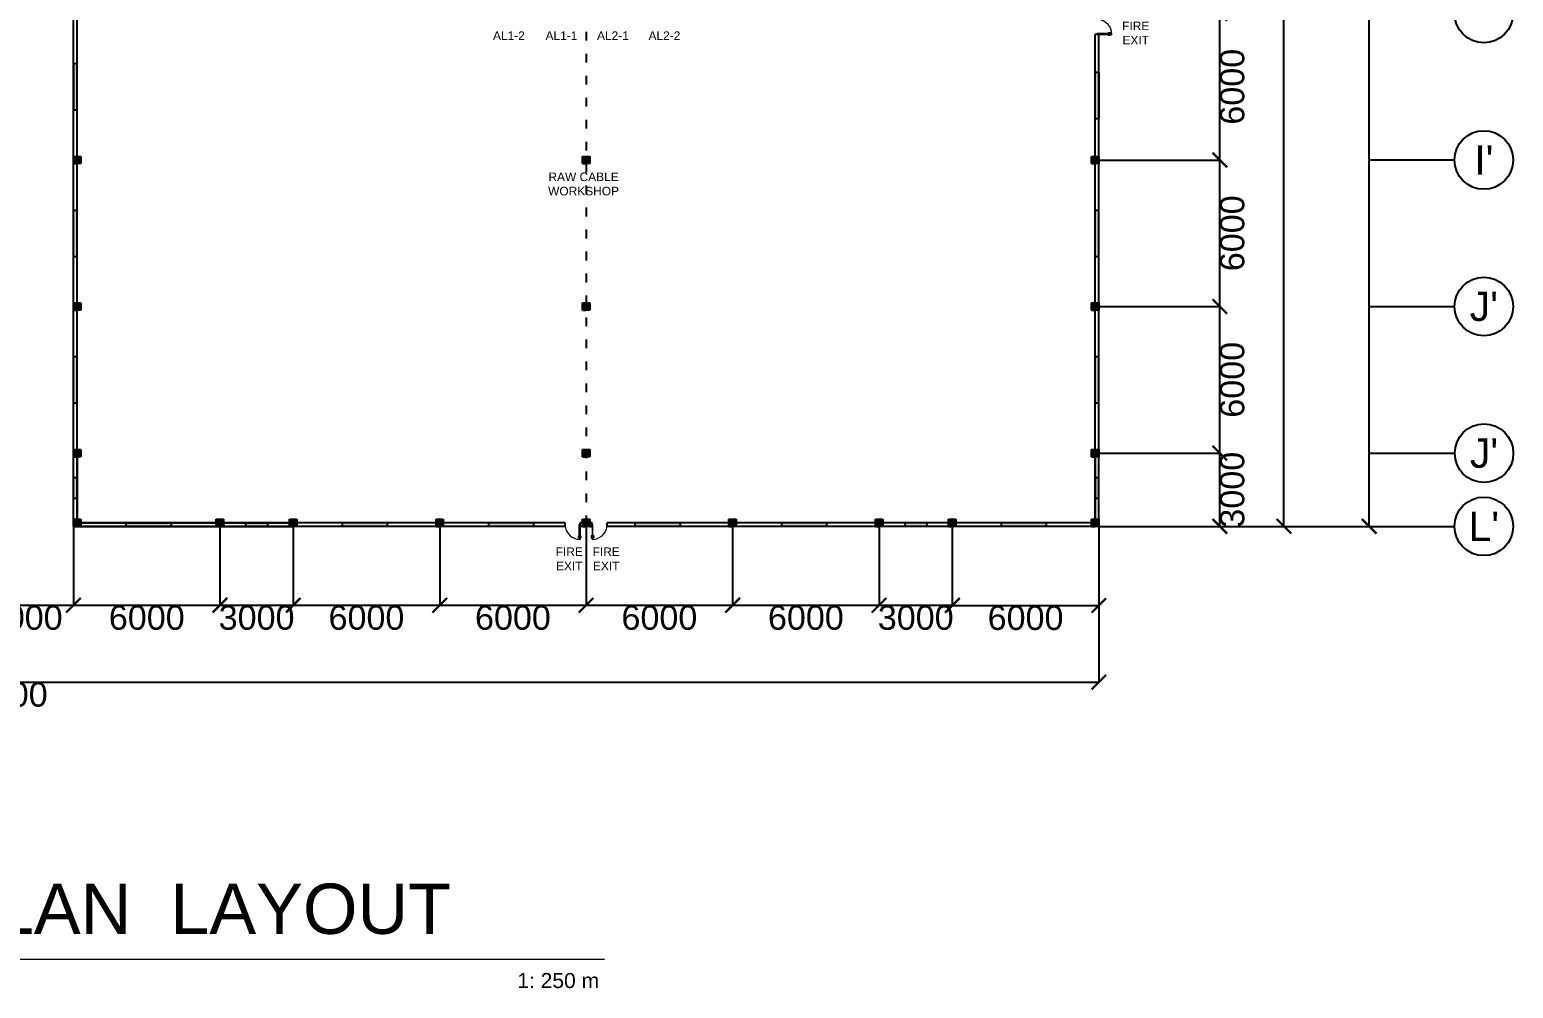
# Model space of a CAD drawing. Header units: millimetres. Extents: x 3339 to 2017737, y 4955 to 2748989.
# Drawn here: x 1037661 to 1098438, y 1219793 to 1259045 of the extents above; entities that cross this region are included whole.
import ezdxf

# ---------------------------------------------------------------- set-up
doc = ezdxf.new("R2010")
doc.units = ezdxf.units.MM
doc.header["$LTSCALE"] = 30
doc.linetypes.add('ACAD_ISO03W100', pattern=[30, 12, -18])
for name, color, linetype, lineweight in [('A-DETL-GENF', 92, 'Continuous', 13), ('A-DOOR', 31, 'Continuous', 13), ('MACH BLOCK', 41, 'Continuous', 5), ('TEXT MACHLAYOUT', 255, 'Continuous', 5)]:
    doc.layers.add(name, color=color, linetype=linetype, lineweight=lineweight)
doc.layers.add('broken line', color=7, linetype='ACAD_ISO03W100', plot=False)
for name, color, linetype in [('DIM LINES', 7, 'Continuous'), ('TEXT', 7, 'Continuous'), ('window', 92, 'Continuous')]:
    doc.layers.add(name, color=color, linetype=linetype)
doc.styles.get("Standard").update_dxf_attribs({"font": 'arial.ttf'})
doc.dimstyles.new('GREEN', dxfattribs={"dimtxt": 1000, "dimasz": 600, "dimexe": 0.18, "dimexo": 0.0625, "dimgap": 0.09, "dimtad": 2, "dimdec": 0, "dimzin": 0, "dimdsep": 46, "dimtxsty": 'Standard', "dimblk": 'ARCHTICK', "dimcen": 0.09, "dimclrd": 3, "dimclre": 3, "dimclrt": 2, "dimadec": 0, "dimazin": 0, "dimtfac": 1, "dimtdec": 0, "dimtofl": 0, "dimtmove": 0, "dimatfit": 3, "dimfxl": 1, "dimtolj": 1, "dimtzin": 0, "dimarcsym": 0})

# ---------------------------------------------------------------- blocks, each defined once
blk = doc.blocks.new('_ArchTick')
at = {"color": 0, "linetype": 'ByBlock', "const_width": 0.15}
blk.add_lwpolyline([(-0.5, -0.5), (0.5, 0.5)], dxfattribs=at)
blk = doc.blocks.new('*D885')
at = {"layer": 'Defpoints', "color": 0, "transparency": 16777216}
for p in [(991457, 1238709), (1081457, 1238709), (1081457, 1232330)]:
    blk.add_point(p, dxfattribs=at)
at = {"layer": 'DIM LINES', "color": 3, "linetype": 'ByBlock', "lineweight": -2, "transparency": 16777216}
for p, q in [((991457, 1238709), (991457, 1232329)), ((1081457, 1238709), (1081457, 1232329)), ((991457, 1232330), (1081457, 1232330))]:
    blk.add_line(p, q, dxfattribs=at)
at = {"layer": 'DIM LINES', "color": 3, "lineweight": -2, "transparency": 16777216, "xscale": 600, "yscale": 600, "zscale": 600, "rotation": 180}
blk.add_blockref('_ArchTick', (991457, 1232330), dxfattribs=at)
at = {"layer": 'DIM LINES', "color": 3, "lineweight": -2, "transparency": 16777216, "xscale": 600, "yscale": 600, "zscale": 600}
blk.add_blockref('_ArchTick', (1081457, 1232330), dxfattribs=at)
at = {"layer": 'DIM LINES', "color": 2, "transparency": 16777216, "insert": (1036457, 1231819), "char_height": 1000, "attachment_point": 5}
blk.add_mtext('\\A1;90000', dxfattribs=at)
blk = doc.blocks.new('*D807')
at = {"layer": 'Defpoints', "color": 0, "transparency": 16777216}
for p in [(1035457, 1238709), (1039457, 1238709), (1039457, 1235479)]:
    blk.add_point(p, dxfattribs=at)
at = {"layer": 'DIM LINES', "color": 3, "linetype": 'ByBlock', "lineweight": -2, "transparency": 16777216}
for p, q in [((1035457, 1238709), (1035457, 1235479)), ((1039457, 1238709), (1039457, 1235479)), ((1035457, 1235479), (1039457, 1235479))]:
    blk.add_line(p, q, dxfattribs=at)
at = {"layer": 'DIM LINES', "color": 3, "lineweight": -2, "transparency": 16777216, "xscale": 600, "yscale": 600, "zscale": 600, "rotation": 180}
blk.add_blockref('_ArchTick', (1035457, 1235479), dxfattribs=at)
at = {"layer": 'DIM LINES', "color": 3, "lineweight": -2, "transparency": 16777216, "xscale": 600, "yscale": 600, "zscale": 600}
blk.add_blockref('_ArchTick', (1039457, 1235479), dxfattribs=at)
at = {"layer": 'DIM LINES', "color": 2, "transparency": 16777216, "insert": (1037457, 1234968), "char_height": 1000, "attachment_point": 5}
blk.add_mtext('\\A1;4000', dxfattribs=at)
blk = doc.blocks.new('*D886')
at = {"layer": 'Defpoints', "color": 0, "transparency": 16777216}
for p in [(1039457, 1238709), (1045457, 1238709), (1045457, 1235479)]:
    blk.add_point(p, dxfattribs=at)
at = {"layer": 'DIM LINES', "color": 3, "linetype": 'ByBlock', "lineweight": -2, "transparency": 16777216}
for p, q in [((1039457, 1238709), (1039457, 1235479)), ((1045457, 1238709), (1045457, 1235479)), ((1039457, 1235479), (1045457, 1235479))]:
    blk.add_line(p, q, dxfattribs=at)
at = {"layer": 'DIM LINES', "color": 3, "lineweight": -2, "transparency": 16777216, "xscale": 600, "yscale": 600, "zscale": 600, "rotation": 180}
blk.add_blockref('_ArchTick', (1039457, 1235479), dxfattribs=at)
at = {"layer": 'DIM LINES', "color": 3, "lineweight": -2, "transparency": 16777216, "xscale": 600, "yscale": 600, "zscale": 600}
blk.add_blockref('_ArchTick', (1045457, 1235479), dxfattribs=at)
at = {"layer": 'DIM LINES', "color": 2, "transparency": 16777216, "insert": (1042457, 1234968), "char_height": 1000, "attachment_point": 5}
blk.add_mtext('\\A1;6000', dxfattribs=at)
blk = doc.blocks.new('*D808')
at = {"layer": 'Defpoints', "color": 0, "transparency": 16777216}
for p in [(1045457, 1238709), (1048457, 1238709), (1048457, 1235479)]:
    blk.add_point(p, dxfattribs=at)
at = {"layer": 'DIM LINES', "color": 3, "linetype": 'ByBlock', "lineweight": -2, "transparency": 16777216}
for p, q in [((1045457, 1238709), (1045457, 1235478)), ((1048457, 1238709), (1048457, 1235478)), ((1045457, 1235479), (1048457, 1235479))]:
    blk.add_line(p, q, dxfattribs=at)
at = {"layer": 'DIM LINES', "color": 3, "lineweight": -2, "transparency": 16777216, "xscale": 600, "yscale": 600, "zscale": 600, "rotation": 180}
blk.add_blockref('_ArchTick', (1045457, 1235479), dxfattribs=at)
at = {"layer": 'DIM LINES', "color": 3, "lineweight": -2, "transparency": 16777216, "xscale": 600, "yscale": 600, "zscale": 600}
blk.add_blockref('_ArchTick', (1048457, 1235479), dxfattribs=at)
at = {"layer": 'DIM LINES', "color": 2, "transparency": 16777216, "insert": (1046957, 1234968), "char_height": 1000, "attachment_point": 5}
blk.add_mtext('\\A1;3000', dxfattribs=at)
blk = doc.blocks.new('*D809')
at = {"layer": 'Defpoints', "color": 0, "transparency": 16777216}
for p in [(1048457, 1238709), (1054457, 1238709), (1054457, 1235479)]:
    blk.add_point(p, dxfattribs=at)
at = {"layer": 'DIM LINES', "color": 3, "linetype": 'ByBlock', "lineweight": -2, "transparency": 16777216}
for p, q in [((1048457, 1238709), (1048457, 1235478)), ((1054457, 1238709), (1054457, 1235478)), ((1048457, 1235479), (1054457, 1235479))]:
    blk.add_line(p, q, dxfattribs=at)
at = {"layer": 'DIM LINES', "color": 3, "lineweight": -2, "transparency": 16777216, "xscale": 600, "yscale": 600, "zscale": 600, "rotation": 180}
blk.add_blockref('_ArchTick', (1048457, 1235479), dxfattribs=at)
at = {"layer": 'DIM LINES', "color": 3, "lineweight": -2, "transparency": 16777216, "xscale": 600, "yscale": 600, "zscale": 600}
blk.add_blockref('_ArchTick', (1054457, 1235479), dxfattribs=at)
at = {"layer": 'DIM LINES', "color": 2, "transparency": 16777216, "insert": (1051457, 1234968), "char_height": 1000, "attachment_point": 5}
blk.add_mtext('\\A1;6000', dxfattribs=at)
blk = doc.blocks.new('*D810')
at = {"layer": 'Defpoints', "color": 0, "transparency": 16777216}
for p in [(1054457, 1238709), (1060457, 1238709), (1060457, 1235479)]:
    blk.add_point(p, dxfattribs=at)
at = {"layer": 'DIM LINES', "color": 3, "linetype": 'ByBlock', "lineweight": -2, "transparency": 16777216}
for p, q in [((1054457, 1238709), (1054457, 1235478)), ((1060457, 1238709), (1060457, 1235478)), ((1054457, 1235479), (1060457, 1235479))]:
    blk.add_line(p, q, dxfattribs=at)
at = {"layer": 'DIM LINES', "color": 3, "lineweight": -2, "transparency": 16777216, "xscale": 600, "yscale": 600, "zscale": 600, "rotation": 180}
blk.add_blockref('_ArchTick', (1054457, 1235479), dxfattribs=at)
at = {"layer": 'DIM LINES', "color": 3, "lineweight": -2, "transparency": 16777216, "xscale": 600, "yscale": 600, "zscale": 600}
blk.add_blockref('_ArchTick', (1060457, 1235479), dxfattribs=at)
at = {"layer": 'DIM LINES', "color": 2, "transparency": 16777216, "insert": (1057457, 1234968), "char_height": 1000, "attachment_point": 5}
blk.add_mtext('\\A1;6000', dxfattribs=at)
blk = doc.blocks.new('*D811')
at = {"layer": 'Defpoints', "color": 0, "transparency": 16777216}
for p in [(1060457, 1238709), (1066457, 1238709), (1066457, 1235479)]:
    blk.add_point(p, dxfattribs=at)
at = {"layer": 'DIM LINES', "color": 3, "linetype": 'ByBlock', "lineweight": -2, "transparency": 16777216}
for p, q in [((1060457, 1238709), (1060457, 1235478)), ((1066457, 1238709), (1066457, 1235478)), ((1060457, 1235479), (1066457, 1235479))]:
    blk.add_line(p, q, dxfattribs=at)
at = {"layer": 'DIM LINES', "color": 3, "lineweight": -2, "transparency": 16777216, "xscale": 600, "yscale": 600, "zscale": 600, "rotation": 180}
blk.add_blockref('_ArchTick', (1060457, 1235479), dxfattribs=at)
at = {"layer": 'DIM LINES', "color": 3, "lineweight": -2, "transparency": 16777216, "xscale": 600, "yscale": 600, "zscale": 600}
blk.add_blockref('_ArchTick', (1066457, 1235479), dxfattribs=at)
at = {"layer": 'DIM LINES', "color": 2, "transparency": 16777216, "insert": (1063457, 1234968), "char_height": 1000, "attachment_point": 5}
blk.add_mtext('\\A1;6000', dxfattribs=at)
blk = doc.blocks.new('*D812')
at = {"layer": 'Defpoints', "color": 0, "transparency": 16777216}
for p in [(1066457, 1238709), (1072457, 1238709), (1072457, 1235479)]:
    blk.add_point(p, dxfattribs=at)
at = {"layer": 'DIM LINES', "color": 3, "linetype": 'ByBlock', "lineweight": -2, "transparency": 16777216}
for p, q in [((1066457, 1238709), (1066457, 1235478)), ((1072457, 1238709), (1072457, 1235478)), ((1066457, 1235479), (1072457, 1235479))]:
    blk.add_line(p, q, dxfattribs=at)
at = {"layer": 'DIM LINES', "color": 3, "lineweight": -2, "transparency": 16777216, "xscale": 600, "yscale": 600, "zscale": 600, "rotation": 180}
blk.add_blockref('_ArchTick', (1066457, 1235479), dxfattribs=at)
at = {"layer": 'DIM LINES', "color": 3, "lineweight": -2, "transparency": 16777216, "xscale": 600, "yscale": 600, "zscale": 600}
blk.add_blockref('_ArchTick', (1072457, 1235479), dxfattribs=at)
at = {"layer": 'DIM LINES', "color": 2, "transparency": 16777216, "insert": (1069457, 1234968), "char_height": 1000, "attachment_point": 5}
blk.add_mtext('\\A1;6000', dxfattribs=at)
blk = doc.blocks.new('*D813')
at = {"layer": 'Defpoints', "color": 0, "transparency": 16777216}
for p in [(1072457, 1238709), (1075457, 1238709), (1075457, 1235478)]:
    blk.add_point(p, dxfattribs=at)
at = {"layer": 'DIM LINES', "color": 3, "linetype": 'ByBlock', "lineweight": -2, "transparency": 16777216}
for p, q in [((1072457, 1238709), (1072457, 1235478)), ((1075457, 1238709), (1075457, 1235478)), ((1072457, 1235478), (1075457, 1235478))]:
    blk.add_line(p, q, dxfattribs=at)
at = {"layer": 'DIM LINES', "color": 3, "lineweight": -2, "transparency": 16777216, "xscale": 600, "yscale": 600, "zscale": 600, "rotation": 180}
blk.add_blockref('_ArchTick', (1072457, 1235478), dxfattribs=at)
at = {"layer": 'DIM LINES', "color": 3, "lineweight": -2, "transparency": 16777216, "xscale": 600, "yscale": 600, "zscale": 600}
blk.add_blockref('_ArchTick', (1075457, 1235478), dxfattribs=at)
at = {"layer": 'DIM LINES', "color": 2, "transparency": 16777216, "insert": (1073957, 1234967), "char_height": 1000, "attachment_point": 5}
blk.add_mtext('\\A1;3000', dxfattribs=at)
blk = doc.blocks.new('*D887')
at = {"layer": 'Defpoints', "color": 0, "transparency": 16777216}
for p in [(1075457, 1238709), (1081457, 1238709), (1081457, 1235469)]:
    blk.add_point(p, dxfattribs=at)
at = {"layer": 'DIM LINES', "color": 3, "linetype": 'ByBlock', "lineweight": -2, "transparency": 16777216}
for p, q in [((1075457, 1238709), (1075457, 1235469)), ((1081457, 1238709), (1081457, 1235469)), ((1075457, 1235469), (1081457, 1235469))]:
    blk.add_line(p, q, dxfattribs=at)
at = {"layer": 'DIM LINES', "color": 3, "lineweight": -2, "transparency": 16777216, "xscale": 600, "yscale": 600, "zscale": 600, "rotation": 180}
blk.add_blockref('_ArchTick', (1075457, 1235469), dxfattribs=at)
at = {"layer": 'DIM LINES', "color": 3, "lineweight": -2, "transparency": 16777216, "xscale": 600, "yscale": 600, "zscale": 600}
blk.add_blockref('_ArchTick', (1081457, 1235469), dxfattribs=at)
at = {"layer": 'DIM LINES', "color": 2, "transparency": 16777216, "insert": (1078457, 1234959), "char_height": 1000, "attachment_point": 5}
blk.add_mtext('\\A1;6000', dxfattribs=at)
blk = doc.blocks.new('*D891')
at = {"layer": 'Defpoints', "color": 0, "transparency": 16777216}
for p in [(1048382, 1301709), (1089042, 1301709), (1081457, 1238709)]:
    blk.add_point(p, dxfattribs=at)
at = {"layer": 'DIM LINES', "color": 3, "linetype": 'ByBlock', "lineweight": -2, "transparency": 16777216}
for p, q in [((1048382, 1301709), (1089042, 1301709)), ((1089042, 1238709), (1089042, 1301709)), ((1081457, 1238709), (1089042, 1238709))]:
    blk.add_line(p, q, dxfattribs=at)
at = {"layer": 'DIM LINES', "color": 3, "lineweight": -2, "transparency": 16777216, "xscale": 600, "yscale": 600, "zscale": 600}
for p, rotation in [((1089042, 1301709), 90), ((1089042, 1238709), 270)]:
    blk.add_blockref('_ArchTick', p, dxfattribs=dict(at, rotation=rotation))
at = {"layer": 'DIM LINES', "color": 2, "transparency": 16777216, "insert": (1089553, 1270209), "char_height": 1000, "attachment_point": 5, "rotation": 90}
blk.add_mtext('\\A1;63000', dxfattribs=at)
blk = doc.blocks.new('*D825')
at = {"layer": 'Defpoints', "color": 0, "transparency": 16777216}
for p in [(1081457, 1308509), (1092531, 1308509), (1081457, 1238709)]:
    blk.add_point(p, dxfattribs=at)
at = {"layer": 'DIM LINES', "color": 3, "linetype": 'ByBlock', "lineweight": -2, "transparency": 16777216}
for p, q in [((1081457, 1308509), (1092531, 1308509)), ((1092531, 1238709), (1092531, 1308509)), ((1081457, 1238709), (1092531, 1238709))]:
    blk.add_line(p, q, dxfattribs=at)
at = {"layer": 'DIM LINES', "color": 3, "lineweight": -2, "transparency": 16777216, "xscale": 600, "yscale": 600, "zscale": 600}
for p, rotation in [((1092531, 1308509), 90), ((1092531, 1238709), 270)]:
    blk.add_blockref('_ArchTick', p, dxfattribs=dict(at, rotation=rotation))
at = {"layer": 'DIM LINES', "color": 2, "transparency": 16777216, "insert": (1093042, 1273609), "char_height": 1000, "attachment_point": 5, "rotation": 90}
blk.add_mtext('\\A1;69800', dxfattribs=at)
blk = doc.blocks.new('*D827')
at = {"layer": 'Defpoints', "color": 0, "transparency": 16777216}
for p in [(1081457, 1241709), (1086414, 1241709), (1081457, 1238709)]:
    blk.add_point(p, dxfattribs=at)
at = {"layer": 'DIM LINES', "color": 3, "linetype": 'ByBlock', "lineweight": -2, "transparency": 16777216}
for p, q in [((1081457, 1241709), (1086414, 1241709)), ((1086414, 1238709), (1086414, 1241709)), ((1081457, 1238709), (1086414, 1238709))]:
    blk.add_line(p, q, dxfattribs=at)
at = {"layer": 'DIM LINES', "color": 3, "lineweight": -2, "transparency": 16777216, "xscale": 600, "yscale": 600, "zscale": 600}
for p, rotation in [((1086414, 1241709), 90), ((1086414, 1238709), 270)]:
    blk.add_blockref('_ArchTick', p, dxfattribs=dict(at, rotation=rotation))
at = {"layer": 'DIM LINES', "color": 2, "transparency": 16777216, "insert": (1086925, 1240209), "char_height": 1000, "attachment_point": 5, "rotation": 90}
blk.add_mtext('\\A1;3000', dxfattribs=at)
blk = doc.blocks.new('*D828')
at = {"layer": 'Defpoints', "color": 0, "transparency": 16777216}
for p in [(1081457, 1247709), (1086414, 1247709), (1081457, 1241709)]:
    blk.add_point(p, dxfattribs=at)
at = {"layer": 'DIM LINES', "color": 3, "linetype": 'ByBlock', "lineweight": -2, "transparency": 16777216}
for p, q in [((1081457, 1247709), (1086414, 1247709)), ((1086414, 1241709), (1086414, 1247709)), ((1081457, 1241709), (1086414, 1241709))]:
    blk.add_line(p, q, dxfattribs=at)
at = {"layer": 'DIM LINES', "color": 3, "lineweight": -2, "transparency": 16777216, "xscale": 600, "yscale": 600, "zscale": 600}
for p, rotation in [((1086414, 1247709), 90), ((1086414, 1241709), 270)]:
    blk.add_blockref('_ArchTick', p, dxfattribs=dict(at, rotation=rotation))
at = {"layer": 'DIM LINES', "color": 2, "transparency": 16777216, "insert": (1086925, 1244709), "char_height": 1000, "attachment_point": 5, "rotation": 90}
blk.add_mtext('\\A1;6000', dxfattribs=at)
blk = doc.blocks.new('*D829')
at = {"layer": 'Defpoints', "color": 0, "transparency": 16777216}
for p in [(1081457, 1253709), (1086414, 1253709), (1081457, 1247709)]:
    blk.add_point(p, dxfattribs=at)
at = {"layer": 'DIM LINES', "color": 3, "linetype": 'ByBlock', "lineweight": -2, "transparency": 16777216}
for p, q in [((1081457, 1253709), (1086415, 1253709)), ((1086414, 1247709), (1086414, 1253709)), ((1081457, 1247709), (1086415, 1247709))]:
    blk.add_line(p, q, dxfattribs=at)
at = {"layer": 'DIM LINES', "color": 3, "lineweight": -2, "transparency": 16777216, "xscale": 600, "yscale": 600, "zscale": 600}
for p, rotation in [((1086414, 1253709), 90), ((1086414, 1247709), 270)]:
    blk.add_blockref('_ArchTick', p, dxfattribs=dict(at, rotation=rotation))
at = {"layer": 'DIM LINES', "color": 2, "transparency": 16777216, "insert": (1086925, 1250709), "char_height": 1000, "attachment_point": 5, "rotation": 90}
blk.add_mtext('\\A1;6000', dxfattribs=at)
blk = doc.blocks.new('*D830')
at = {"layer": 'Defpoints', "color": 0, "transparency": 16777216}
for p in [(1081457, 1259709), (1086415, 1259709), (1081457, 1253709)]:
    blk.add_point(p, dxfattribs=at)
at = {"layer": 'DIM LINES', "color": 3, "linetype": 'ByBlock', "lineweight": -2, "transparency": 16777216}
for p, q in [((1081457, 1259709), (1086415, 1259709)), ((1086415, 1253709), (1086415, 1259709)), ((1081457, 1253709), (1086415, 1253709))]:
    blk.add_line(p, q, dxfattribs=at)
at = {"layer": 'DIM LINES', "color": 3, "lineweight": -2, "transparency": 16777216, "xscale": 600, "yscale": 600, "zscale": 600}
for p, rotation in [((1086415, 1259709), 90), ((1086415, 1253709), 270)]:
    blk.add_blockref('_ArchTick', p, dxfattribs=dict(at, rotation=rotation))
at = {"layer": 'DIM LINES', "color": 2, "transparency": 16777216, "insert": (1086925, 1256709), "char_height": 1000, "attachment_point": 5, "rotation": 90}
blk.add_mtext('\\A1;6000', dxfattribs=at)
blk = doc.blocks.new('Poste with lines')
h = blk.add_hatch(color=2)
h.dxf.hatch_style = 1
h.paths.add_polyline_path([(13203, 12318), (12903, 12318), (12903, 12018), (13203, 12018)])
at = {"color": 0}
for p, q in [((12903, 12018), (12903, 12318)), ((12903, 12318), (13203, 12318)), ((12903, 12018), (12903, 12168)), ((13203, 12318), (13203, 12018)), ((12903, 12018), (13053, 12018)), ((13053, 12018), (12903, 12018)), ((13203, 12018), (12903, 12018))]:
    blk.add_line(p, q, dxfattribs=at)

msp = doc.modelspace()

# ---------------------------------------------------------------- hatches: boundary and pattern name
at = {"layer": 'window'}
h = msp.add_hatch(color=256, dxfattribs=at)
h.dxf.hatch_style = 1
h.paths.add_polyline_path([(1039606.627, 1257659.357), (1039458.247, 1257659.357), (1039458.247, 1255759.357), (1039606.627, 1255759.357)])
h = msp.add_hatch(color=256, dxfattribs=at)
h.dxf.hatch_style = 1
h.paths.add_polyline_path([(1081456.987, 1257306.42), (1081308.607, 1257306.42), (1081308.607, 1255406.42), (1081456.987, 1255406.42)])
h = msp.add_hatch(color=256, dxfattribs=at)
h.dxf.hatch_style = 1
h.paths.add_polyline_path([(1039606.987, 1251659.357), (1039458.607, 1251659.357), (1039458.607, 1249759.357), (1039606.987, 1249759.357)])
h = msp.add_hatch(color=256, dxfattribs=at)
h.dxf.hatch_style = 1
h.paths.add_polyline_path([(1081456.987, 1251659.357), (1081308.607, 1251659.357), (1081308.607, 1249759.357), (1081456.987, 1249759.357)])
h = msp.add_hatch(color=256, dxfattribs=at)
h.dxf.hatch_style = 1
h.paths.add_polyline_path([(1039606.807, 1245659.357), (1039458.427, 1245659.357), (1039458.427, 1243759.357), (1039606.807, 1243759.357)])
h = msp.add_hatch(color=256, dxfattribs=at)
h.dxf.hatch_style = 1
h.paths.add_polyline_path([(1081456.807, 1245659.357), (1081308.427, 1245659.357), (1081308.427, 1243759.357), (1081456.807, 1243759.357)])
h = msp.add_hatch(color=256, dxfattribs=at)
h.dxf.hatch_style = 1
h.paths.add_polyline_path([(1039606.627, 1240709.357), (1039456.627, 1240709.357), (1039456.627, 1239859.357), (1039606.627, 1239859.357)])
h = msp.add_hatch(color=256, dxfattribs=at)
h.dxf.hatch_style = 1
h.paths.add_polyline_path([(1081456.627, 1240709.357), (1081306.627, 1240709.357), (1081306.627, 1239859.357), (1081456.627, 1239859.357)])
h = msp.add_hatch(color=256, dxfattribs=at)
h.dxf.hatch_style = 1
h.paths.add_polyline_path([(1043456.627, 1238859.357), (1041606.627, 1238859.357), (1041606.627, 1238709.357), (1043456.627, 1238709.357)])
h = msp.add_hatch(color=256, dxfattribs=at)
h.dxf.hatch_style = 1
h.paths.add_polyline_path([(1047406.627, 1238859.357), (1046506.627, 1238859.357), (1046506.627, 1238709.357), (1046956.627, 1238709.357), (1047406.627, 1238709.357)])
h = msp.add_hatch(color=256, dxfattribs=at)
h.dxf.hatch_style = 1
h.paths.add_polyline_path([(1052306.627, 1238859.357), (1050456.627, 1238859.357), (1050456.627, 1238709.357), (1052306.627, 1238709.357)])
h = msp.add_hatch(color=256, dxfattribs=at)
h.dxf.hatch_style = 1
h.paths.add_polyline_path([(1058306.627, 1238859.357), (1056456.627, 1238859.357), (1056456.627, 1238709.357), (1058306.627, 1238709.357)])
h = msp.add_hatch(color=256, dxfattribs=at)
h.dxf.hatch_style = 1
h.paths.add_polyline_path([(1064306.627, 1238859.357), (1062456.627, 1238859.357), (1062456.627, 1238709.357), (1064306.627, 1238709.357)])
h = msp.add_hatch(color=256, dxfattribs=at)
h.dxf.hatch_style = 1
h.paths.add_polyline_path([(1070306.627, 1238859.357), (1068456.627, 1238859.357), (1068456.627, 1238709.357), (1070306.627, 1238709.357)])
h = msp.add_hatch(color=256, dxfattribs=at)
h.dxf.hatch_style = 1
h.paths.add_polyline_path([(1074406.627, 1238859.357), (1073506.627, 1238859.357), (1073506.627, 1238709.357), (1073956.627, 1238709.357), (1074406.627, 1238709.357)])
h = msp.add_hatch(color=256, dxfattribs=at)
h.dxf.hatch_style = 1
h.paths.add_polyline_path([(1079306.627, 1238859.357), (1077456.627, 1238859.357), (1077456.627, 1238709.357), (1079306.627, 1238709.357)])

# ---------------------------------------------------------------- linework, layer by layer
at = {"color": 0}
for p, q in [((1039456.627, 1238709.357), (1039456.627, 1260346.482)), ((1039606.627, 1238859.357), (1039606.627, 1259559.357)), ((1081456.627, 1238709.357), (1081456.627, 1258853.482)), ((1081456.627, 1238709.357), (1081456.627, 1258853.482)), ((1059600.751, 1238709.357), (1039456.627, 1238709.357)), ((1039456.627, 1238709.357), (1048456.627, 1238709.357)), ((1039456.627, 1238709.357), (1046956.627, 1238709.357)), ((1059600.751, 1238859.357), (1039606.627, 1238859.357)), ((1060706.627, 1238859.357), (1060206.627, 1238859.357)), ((1060706.627, 1238709.357), (1060206.627, 1238709.357)), ((1060706.627, 1238709.357), (1060456.627, 1238709.357)), ((1081306.627, 1238859.357), (1061312.503, 1238859.357)), ((1081456.627, 1238709.357), (1061312.503, 1238709.357)), ((1081456.627, 1238709.357), (1061312.503, 1238709.357))]:
    msp.add_line(p, q, dxfattribs=at)
for p, q in [((1081306.627, 1238859.357), (1081306.627, 1258853.482)), ((1081456.627, 1258853.482), (1081306.627, 1258853.482)), ((1039458.247, 1257659.357), (1039458.247, 1255759.357)), ((1081456.987, 1257306.42), (1081456.987, 1255406.42)), ((1081456.987, 1253709.357), (1081456.987, 1253859.357)), ((1092530.84, 1253709.177), (1096030.84, 1253709.177)), ((1092530.84, 1247709.177), (1096030.84, 1247709.177)), ((1092537.727, 1241700.31), (1096037.727, 1241700.31)), ((1039606.627, 1241559.357), (1039606.627, 1239009.357)), ((1081306.627, 1241559.357), (1081306.627, 1239009.357)), ((1039756.627, 1238859.357), (1045306.627, 1238859.357)), ((1045606.627, 1238859.357), (1048306.627, 1238859.357)), ((1059600.751, 1238709.357), (1059600.751, 1238859.357)), ((1060206.627, 1238709.357), (1060206.627, 1238859.357)), ((1060606.627, 1238709.357), (1060706.627, 1238709.357)), ((1060706.627, 1238709.357), (1060706.627, 1238859.357)), ((1061312.503, 1238709.357), (1061312.503, 1238859.357)), ((1092528.86, 1238709.177), (1096028.86, 1238709.177))]:
    msp.add_line(p, q)
at = {"color": 1}
for centre in [(1097230.84, 1259709.177), (1097230.84, 1253709.177), (1097230.84, 1247709.177), (1097237.727, 1241700.31), (1097228.86, 1238709.177)]:
    msp.add_circle(centre, 1200, dxfattribs=at)
at = {"layer": 'A-DETL-GENF'}
for p, q in [((1081841.034, 1258921.582), (1081841.034, 1258907.211)), ((1081902.839, 1258921.582), (1081841.034, 1258921.582)), ((1081841.034, 1258907.211), (1081849.925, 1258907.211)), ((1081849.925, 1258829.753), (1081841.034, 1258829.753)), ((1081841.034, 1258829.753), (1081841.034, 1258815.382)), ((1081841.034, 1258815.382), (1081902.839, 1258815.382)), ((1081849.925, 1258912.997), (1081841.34, 1258921.582)), ((1081849.925, 1258823.967), (1081841.34, 1258815.382)), ((1081849.925, 1258907.211), (1081849.925, 1258912.997)), ((1081849.925, 1258912.997), (1081902.839, 1258912.997)), ((1081849.925, 1258823.967), (1081849.925, 1258829.753)), ((1081902.839, 1258823.967), (1081849.925, 1258823.967)), ((1081879.027, 1258888.244), (1081874.264, 1258883.482)), ((1081874.264, 1258883.482), (1081959.989, 1258883.482)), ((1081959.989, 1258853.482), (1081874.264, 1258853.482)), ((1081874.264, 1258853.482), (1081879.027, 1258848.719)), ((1081955.227, 1258888.244), (1081879.027, 1258888.244)), ((1081879.027, 1258848.719), (1081955.227, 1258848.719)), ((1081902.839, 1258912.997), (1081902.839, 1258921.582)), ((1081931.414, 1258921.582), (1081902.839, 1258921.582)), ((1081902.839, 1258921.582), (1081902.839, 1258912.057)), ((1081902.839, 1258912.057), (1081931.414, 1258912.057)), ((1081902.839, 1258824.907), (1081902.839, 1258815.382)), ((1081931.414, 1258824.907), (1081902.839, 1258824.907)), ((1081902.839, 1258815.382), (1081902.839, 1258823.967)), ((1081902.839, 1258815.382), (1081931.414, 1258815.382)), ((1081905.221, 1258912.057), (1081905.221, 1258888.244)), ((1081929.033, 1258912.057), (1081905.221, 1258912.057)), ((1081905.221, 1258888.244), (1081929.033, 1258888.244)), ((1081929.033, 1258848.719), (1081905.221, 1258848.719)), ((1081905.221, 1258848.719), (1081905.221, 1258824.907)), ((1081905.221, 1258824.907), (1081929.033, 1258824.907)), ((1081929.033, 1258888.244), (1081929.033, 1258912.057)), ((1081929.033, 1258824.907), (1081929.033, 1258848.719)), ((1081931.414, 1258912.057), (1081931.414, 1258921.582)), ((1081931.414, 1258815.382), (1081931.414, 1258824.907)), ((1081959.989, 1258883.482), (1081955.227, 1258888.244)), ((1081955.227, 1258848.719), (1081959.989, 1258853.482)), ((1060138.527, 1238324.95), (1060152.898, 1238324.95)), ((1060138.527, 1238263.145), (1060138.527, 1238324.95)), ((1060147.112, 1238316.059), (1060138.527, 1238324.645)), ((1060147.112, 1238263.145), (1060138.527, 1238263.145)), ((1060138.527, 1238234.57), (1060138.527, 1238263.145)), ((1060138.527, 1238263.145), (1060148.052, 1238263.145)), ((1060148.052, 1238234.57), (1060138.527, 1238234.57)), ((1060152.898, 1238316.059), (1060147.112, 1238316.059)), ((1060147.112, 1238316.059), (1060147.112, 1238263.145)), ((1060148.052, 1238263.145), (1060148.052, 1238234.57)), ((1060148.052, 1238260.764), (1060171.864, 1238260.764)), ((1060148.052, 1238236.951), (1060148.052, 1238260.764)), ((1060171.864, 1238236.951), (1060148.052, 1238236.951)), ((1060152.898, 1238324.95), (1060152.898, 1238316.059)), ((1060171.864, 1238286.957), (1060176.627, 1238291.72)), ((1060171.864, 1238210.757), (1060171.864, 1238286.957)), ((1060171.864, 1238260.764), (1060171.864, 1238236.951)), ((1060176.627, 1238205.995), (1060171.864, 1238210.757)), ((1060176.627, 1238291.72), (1060176.627, 1238205.995)), ((1060206.627, 1238205.995), (1060206.627, 1238291.72)), ((1060206.627, 1238291.72), (1060211.389, 1238286.957)), ((1060211.389, 1238210.757), (1060206.627, 1238205.995)), ((1060211.389, 1238286.957), (1060211.389, 1238210.757)), ((1060211.389, 1238236.951), (1060211.389, 1238260.764)), ((1060211.389, 1238260.764), (1060235.202, 1238260.764)), ((1060235.202, 1238236.951), (1060211.389, 1238236.951)), ((1060230.356, 1238316.059), (1060230.356, 1238324.95)), ((1060230.356, 1238324.95), (1060244.727, 1238324.95)), ((1060236.142, 1238316.059), (1060230.356, 1238316.059)), ((1060235.202, 1238263.145), (1060244.727, 1238263.145)), ((1060235.202, 1238234.57), (1060235.202, 1238263.145)), ((1060235.202, 1238260.764), (1060235.202, 1238236.951)), ((1060244.727, 1238234.57), (1060235.202, 1238234.57)), ((1060236.142, 1238316.059), (1060244.727, 1238324.645)), ((1060236.142, 1238263.145), (1060236.142, 1238316.059)), ((1060244.727, 1238263.145), (1060236.142, 1238263.145)), ((1060244.727, 1238324.95), (1060244.727, 1238263.145)), ((1060244.727, 1238263.145), (1060244.727, 1238234.57)), ((1060668.527, 1238324.95), (1060668.527, 1238263.145)), ((1060682.898, 1238324.95), (1060668.527, 1238324.95)), ((1060677.112, 1238316.059), (1060668.527, 1238324.645)), ((1060668.527, 1238263.145), (1060677.112, 1238263.145)), ((1060678.052, 1238263.145), (1060668.527, 1238263.145)), ((1060668.527, 1238263.145), (1060668.527, 1238234.57)), ((1060668.527, 1238234.57), (1060678.052, 1238234.57)), ((1060677.112, 1238263.145), (1060677.112, 1238316.059)), ((1060677.112, 1238316.059), (1060682.898, 1238316.059)), ((1060678.052, 1238234.57), (1060678.052, 1238263.145)), ((1060678.052, 1238260.764), (1060678.052, 1238236.951)), ((1060701.864, 1238260.764), (1060678.052, 1238260.764)), ((1060678.052, 1238236.951), (1060701.864, 1238236.951)), ((1060682.898, 1238316.059), (1060682.898, 1238324.95)), ((1060706.627, 1238291.72), (1060701.864, 1238286.957)), ((1060701.864, 1238286.957), (1060701.864, 1238210.757)), ((1060701.864, 1238236.951), (1060701.864, 1238260.764)), ((1060701.864, 1238210.757), (1060706.627, 1238205.995)), ((1060706.627, 1238205.995), (1060706.627, 1238291.72)), ((1060741.389, 1238286.957), (1060736.627, 1238291.72)), ((1060736.627, 1238291.72), (1060736.627, 1238205.995)), ((1060736.627, 1238205.995), (1060741.389, 1238210.757)), ((1060741.389, 1238210.757), (1060741.389, 1238286.957)), ((1060765.202, 1238260.764), (1060741.389, 1238260.764)), ((1060741.389, 1238260.764), (1060741.389, 1238236.951)), ((1060741.389, 1238236.951), (1060765.202, 1238236.951)), ((1060774.727, 1238324.95), (1060760.356, 1238324.95)), ((1060760.356, 1238324.95), (1060760.356, 1238316.059)), ((1060760.356, 1238316.059), (1060766.142, 1238316.059)), ((1060765.202, 1238263.145), (1060765.202, 1238234.57)), ((1060774.727, 1238263.145), (1060765.202, 1238263.145)), ((1060765.202, 1238236.951), (1060765.202, 1238260.764)), ((1060765.202, 1238234.57), (1060774.727, 1238234.57)), ((1060766.142, 1238316.059), (1060774.727, 1238324.645)), ((1060766.142, 1238316.059), (1060766.142, 1238263.145)), ((1060766.142, 1238263.145), (1060774.727, 1238263.145)), ((1060774.727, 1238263.145), (1060774.727, 1238324.95)), ((1060774.727, 1238234.57), (1060774.727, 1238263.145))]:
    msp.add_line(p, q, dxfattribs=at)
at = {"layer": 'A-DOOR', "lineweight": 18}
for p, q in [((1081381.627, 1258883.482), (1081381.627, 1258853.482)), ((1081992.127, 1258883.482), (1081381.627, 1258883.482)), ((1081381.627, 1258853.482), (1081992.127, 1258853.482)), ((1081992.127, 1258853.482), (1081992.127, 1258883.482)), ((1060176.627, 1238784.357), (1060206.627, 1238784.357)), ((1060176.627, 1238173.857), (1060176.627, 1238784.357)), ((1060206.627, 1238784.357), (1060206.627, 1238173.857)), ((1060736.627, 1238784.357), (1060706.627, 1238784.357)), ((1060706.627, 1238784.357), (1060706.627, 1238173.857)), ((1060736.627, 1238173.857), (1060736.627, 1238784.357))]:
    msp.add_line(p, q, dxfattribs=at)
at = {"layer": 'A-DOOR'}
for centre, start, end in [((1081381.627, 1258853.482), 0, 82.94338002), ((1060206.627, 1238784.357), 187.05661998, 270), ((1060706.627, 1238784.357), 270, 352.94338002)]:
    msp.add_arc(centre, 610.5, start, end, dxfattribs=at)
at = {"layer": 'broken line'}
msp.add_line((1060458.067, 1289559.537), (1060456.627, 1239009.537), dxfattribs=at)
at = {"layer": 'MACH BLOCK', "color": 85, "true_color": 0x58ba48}
msp.add_line((1011828.609, 1220988.441), (1061214.972, 1220988.441), dxfattribs=at)
at = {"layer": 'window'}
for p, q in [((1039458.247, 1257659.357), (1039606.627, 1257659.357)), ((1081308.607, 1257306.42), (1081456.987, 1257306.42)), ((1039458.247, 1255759.357), (1039606.627, 1255759.357)), ((1081308.607, 1255406.42), (1081456.987, 1255406.42)), ((1039458.607, 1251659.357), (1039606.987, 1251659.357)), ((1081308.607, 1251659.357), (1081456.987, 1251659.357)), ((1039458.607, 1249759.357), (1039606.987, 1249759.357)), ((1081308.607, 1249759.357), (1081456.987, 1249759.357)), ((1039458.427, 1245659.357), (1039606.807, 1245659.357)), ((1081308.427, 1245659.357), (1081456.807, 1245659.357)), ((1039458.427, 1243759.357), (1039606.807, 1243759.357)), ((1081308.427, 1243759.357), (1081456.807, 1243759.357)), ((1039456.627, 1240709.357), (1039606.627, 1240709.357)), ((1081306.627, 1240709.357), (1081456.627, 1240709.357)), ((1039456.627, 1239859.357), (1039606.627, 1239859.357)), ((1081306.627, 1239859.357), (1081456.627, 1239859.357)), ((1041606.627, 1238859.357), (1041606.627, 1238709.357)), ((1043456.627, 1238859.357), (1043456.627, 1238709.357)), ((1046506.627, 1238859.357), (1046506.627, 1238709.357)), ((1047406.627, 1238859.357), (1047406.627, 1238709.357)), ((1050456.627, 1238859.357), (1050456.627, 1238709.357)), ((1052306.627, 1238859.357), (1052306.627, 1238709.357)), ((1056456.627, 1238859.357), (1056456.627, 1238709.357)), ((1058306.627, 1238859.357), (1058306.627, 1238709.357)), ((1062456.627, 1238859.357), (1062456.627, 1238709.357)), ((1064306.627, 1238859.357), (1064306.627, 1238709.357)), ((1068456.627, 1238859.357), (1068456.627, 1238709.357)), ((1070306.627, 1238859.357), (1070306.627, 1238709.357)), ((1073506.627, 1238859.357), (1073506.627, 1238709.357)), ((1074406.627, 1238859.357), (1074406.627, 1238709.357)), ((1077456.627, 1238859.357), (1077456.627, 1238709.357)), ((1079306.627, 1238859.357), (1079306.627, 1238709.357))]:
    msp.add_line(p, q, dxfattribs=at)

# ---------------------------------------------------------------- block references
at = {"color": 0}
for p in [(1026553.496, 1241541.247), (1047403.496, 1241541.247), (1068253.496, 1241541.247), (1026553.316, 1235541.247), (1047403.316, 1235541.247), (1068253.316, 1235541.247), (1026553.136, 1229541.247), (1047403.136, 1229541.247), (1068253.136, 1229541.247), (1026553.136, 1226691.247), (1032403.136, 1226691.247), (1035403.136, 1226691.247), (1041403.136, 1226691.247), (1047403.136, 1226691.247), (1053403.136, 1226691.247), (1059403.136, 1226691.247), (1062403.136, 1226691.247), (1068253.136, 1226691.247)]:
    msp.add_blockref('Poste with lines', p, dxfattribs=at)

# ---------------------------------------------------------------- texts
at = {"color": 1, "char_height": 1200, "attachment_point": 5}
for s, insert in [("\\pxt1;I'", (1097230.84, 1253709.177)), ("\\pxt1;J'", (1097230.84, 1247709.177)), ("\\pxt1;J'", (1097237.727, 1241700.31)), ("\\pxt1;L'", (1097228.86, 1238709.177))]:
    msp.add_mtext_dynamic_manual_height_columns(s, width=2400, gutter_width=1, heights=[2400], dxfattribs=dict(at, insert=insert))
at = {"layer": 'TEXT', "char_height": 350, "attachment_point": 1}
for s, width, insert in [('\\pxqc;FIRE EXIT', 1254.53393, (1082343.007, 1259375.687)), ('\\pxqc;RAW CABLE WORKSHOP', 4394.73285, (1058153.332, 1253194.892)), ('\\pxqc;FIRE EXIT', 1254.53393, (1059137.177, 1237845.259)), ('\\pxqc;FIRE EXIT', 1254.53393, (1060650.61, 1237845.259))]:
    msp.add_mtext_dynamic_manual_height_columns(s, width=width, gutter_width=0, heights=[1406.025], dxfattribs=dict(at, insert=insert))
at = {"layer": 'TEXT', "color": 40, "true_color": 0xf8d731, "char_height": 350, "attachment_point": 1}
for s, width, insert in [('\\pxqc;AL1-2', 784.99065, (1056901.667, 1258975.357)), ('\\pxqc;AL1-1', 837.91337, (1059026.667, 1258975.357)), ('\\pxqc;AL2-1', 837.91337, (1061135.593, 1258975.357)), ('\\pxqc;AL2-2', 837.91337, (1063244.518, 1258975.357))]:
    msp.add_mtext_dynamic_manual_height_columns(s, width=width, gutter_width=0, heights=[0], dxfattribs=dict(at, insert=insert))
at = {"layer": 'TEXT MACHLAYOUT', "attachment_point": 1}
for s, width, gutter_width, heights, insert, char_height in [('FLOOR PLAN  LAYOUT', 34622.34682, 10288.826, [9272.543], (1023616.223, 1224079.131), 2057.76512), ('\\pxi-3,l4,t4;1: 250 m', 5111.62268, 3086.648, [0], (1057016.915, 1220419.447), 617.32954)]:
    msp.add_mtext_dynamic_manual_height_columns(s, width=width, gutter_width=gutter_width, heights=heights, dxfattribs=dict(at, insert=insert, char_height=char_height))

# ---------------------------------------------------------------- dimensions: what is measured, and where the dimension line sits
at = {"layer": 'DIM LINES', "color": 0}
for base, p1, p2, picture, middle in [((1092531.02, 1308509.357), (1081456.627, 1238709.357), (1081456.627, 1308509.357), '*D825', (1093041.683, 1273609.357)), ((1089042.309, 1301709.357), (1081456.627, 1238709.357), (1048381.627, 1301709.357), '*D891', (1089553.313, 1270209.357)), ((1086414.552, 1259709.357), (1081456.987, 1253709.357), (1081456.987, 1259709.357), '*D830', (1086925.215, 1256709.357)), ((1086414.372, 1253709.357), (1081456.807, 1247709.357), (1081456.807, 1253709.357), '*D829', (1086925.035, 1250709.357)), ((1086414.192, 1247709.357), (1081456.627, 1241709.357), (1081456.627, 1247709.357), '*D828', (1086924.855, 1244709.357)), ((1086414.192, 1241709.357), (1081456.627, 1238709.357), (1081456.627, 1241709.357), '*D827', (1086925.196, 1240209.357))]:
    dim = msp.add_linear_dim(base=base, p1=p1, p2=p2, angle=90, dimstyle='GREEN', dxfattribs=at)
    dim.commit()
    dim.dimension.update_dxf_attribs({"geometry": picture, "text_midpoint": middle})
for base, p1, p2, picture, middle in [((1081456.627, 1232329.59), (991456.627, 1238709.357), (1081456.627, 1238709.357), '*D885', (1036456.627, 1231818.927)), ((1039456.627, 1235478.688), (1035456.627, 1238709.357), (1039456.627, 1238709.357), '*D807', (1037456.627, 1234968.025)), ((1045456.627, 1235478.688), (1039456.627, 1238709.357), (1045456.627, 1238709.357), '*D886', (1042456.627, 1234968.025)), ((1048456.627, 1235478.508), (1045456.627, 1238709.357), (1048456.627, 1238709.357), '*D808', (1046956.627, 1234967.504)), ((1054456.627, 1235478.508), (1048456.627, 1238709.357), (1054456.627, 1238709.357), '*D809', (1051456.627, 1234967.845)), ((1060456.627, 1235478.508), (1054456.627, 1238709.357), (1060456.627, 1238709.357), '*D810', (1057456.627, 1234967.845)), ((1066456.627, 1235478.508), (1060456.627, 1238709.357), (1066456.627, 1238709.357), '*D811', (1063456.627, 1234967.845)), ((1072456.627, 1235478.508), (1066456.627, 1238709.357), (1072456.627, 1238709.357), '*D812', (1069456.627, 1234967.845)), ((1075456.627, 1235478.328), (1072456.627, 1238709.357), (1075456.627, 1238709.357), '*D813', (1073956.627, 1234967.324)), ((1081456.627, 1235469.46), (1075456.627, 1238709.357), (1081456.627, 1238709.357), '*D887', (1078456.627, 1234958.797))]:
    dim = msp.add_linear_dim(base=base, p1=p1, p2=p2, dimstyle='GREEN', dxfattribs=at)
    dim.commit()
    dim.dimension.update_dxf_attribs({"geometry": picture, "text_midpoint": middle})

doc.saveas('drawing.dxf')
